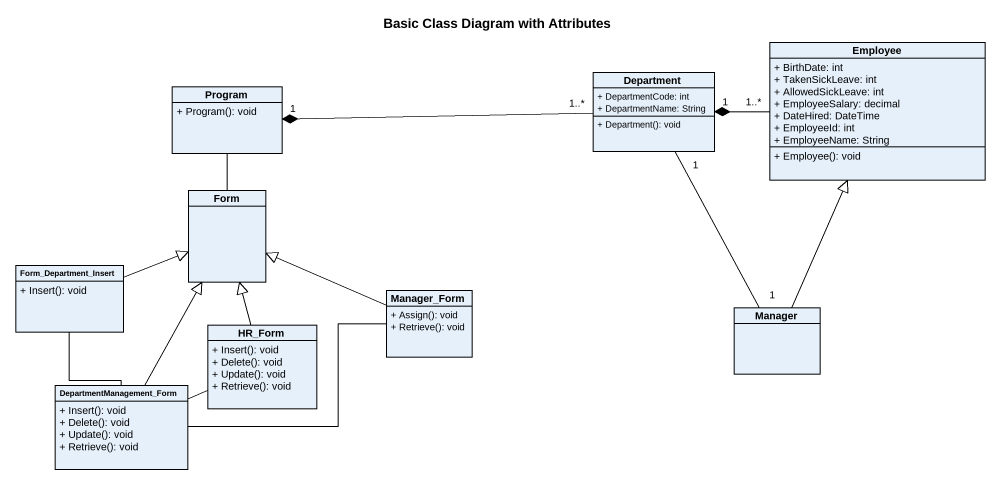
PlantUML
@startuml
title Basic Class Diagram with Attributes
hide circle
hide empty members
skinparam classAttributeIconSize 0
class Employee {
  + BirthDate: int
  + TakenSickLeave: int
  + AllowedSickLeave: int
  + EmployeeSalary: decimal
  + DateHired: DateTime
  + EmployeeId: int
  + EmployeeName: String
  + Employee(): void
}
class Program {
  + Program(): void
}
class Department {
  + DepartmentCode: int
  + DepartmentName: String
  + Department(): void
}
class Form
class Form_Department_Insert {
  + Insert(): void
}
class Manager_Form {
  + Assign(): void
  + Retrieve(): void
}
class Manager
class HR_Form {
  + Insert(): void
  + Delete(): void
  + Update(): void
  + Retrieve(): void
}
class DepartmentManagement_Form {
  + Insert(): void
  + Delete(): void
  + Update(): void
  + Retrieve(): void
}
Employee "1..*" -left-* "1" Department
Department "1..*" -left-* "1" Program
Department "1" -- "1" Manager
Form -up- Program
Form_Department_Insert -right-|> Form
Manager_Form -left-|> Form
Manager -up-|> Employee
HR_Form -up-|> Form
DepartmentManagement_Form -up-|> Form
DepartmentManagement_Form -up- Form_Department_Insert
DepartmentManagement_Form -right- Manager_Form
DepartmentManagement_Form -right- HR_Form
@enduml
